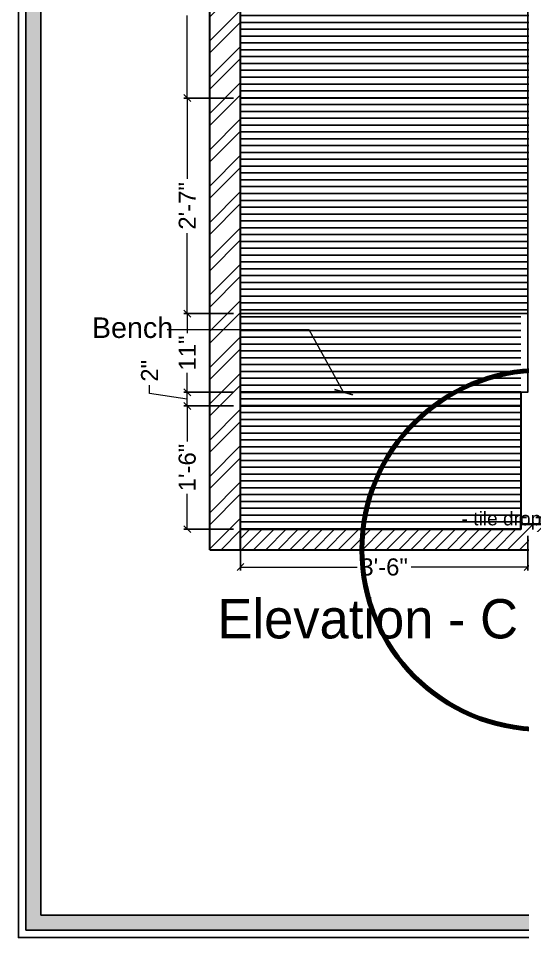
# Model space of a CAD drawing. Header units: millimetres. Extents: x 56222 to 3066687, y -650199 to -121287.
# Drawn here: x 156203.3 to 156277, y -179862.6 to -179728.3 of the extents above; entities that cross this region are included whole.
import ezdxf

# ---------------------------------------------------------------- set-up
doc = ezdxf.new("R2010")
doc.units = ezdxf.units.MM
doc.header["$MEASUREMENT"] = 0
doc.header["$PDMODE"] = 35
doc.linetypes.add('DASHED2', pattern=[0.375, 0.25, -0.125])
doc.layers.get('Defpoints').update_dxf_attribs({"color": 220})
for name, color, linetype, lineweight in [('dim05', 1, 'Continuous', 13), ('FURNITURE', 32, 'Continuous', 9), ('LABALLING', 1, 'Continuous', 25), ('NAME PLATE', 7, 'Continuous', 25), ('sec. mark', 5, 'Continuous', 25), ('wall', 7, 'Continuous', 30), ('XX~SLAB ( BEAM )~ ( DIM )', 7, 'Continuous', 9)]:
    doc.layers.add(name, color=color, linetype=linetype, lineweight=lineweight)
doc.layers.add('hatch', color=253, linetype='Continuous', lineweight=0, transparency=0.4)
doc.styles.add('Aerial', font='arial.ttf')
doc.styles.add('Arial', font='arial.ttf')
doc.styles.add('DATE', font='swissc.ttf', dxfattribs={"height": 6.75})
doc.styles.get("Standard").update_dxf_attribs({"font": 'arial.ttf', "height": 6})
doc.dimstyles.new('ISO-25', dxfattribs={"dimtxt": 2.5, "dimasz": 1, "dimexe": 0.5, "dimexo": 1, "dimtad": 0, "dimdec": 1, "dimlunit": 4, "dimtxsty": 'Standard', "dimblk": 'OBLIQUE', "dimcen": 2.5, "dimclrd": 1, "dimclre": 1, "dimclrt": 5, "dimadec": 0, "dimazin": 0, "dimtfac": 1, "dimtdec": 1, "dimtmove": 0, "dimatfit": 3, "dimfxl": 1, "dimlwd": -1, "dimarcsym": 0})
doc.dimstyles.new('NEW ', dxfattribs={"dimtxt": 3, "dimasz": 2, "dimexe": 1, "dimexo": 1, "dimgap": 0.089996, "dimtad": 0, "dimtoh": 1, "dimzin": 3, "dimdsep": 46, "dimlunit": 4, "dimtxsty": 'Aerial', "dimblk": 'OBLIQUE', "dimcen": 0.089996, "dimdle": 1, "dimclrd": 252, "dimclre": 252, "dimclrt": 7, "dimadec": 0, "dimazin": 1, "dimtfac": 1, "dimtdec": 0, "dimtofl": 0, "dimtmove": 1, "dimatfit": 3, "dimldrblk": 'OBLIQUE', "dimfxl": 1, "dimtolj": 1, "dimtzin": 0, "dimlwd": 5, "dimlwe": 5, "dimarcsym": 0})
pattern_1 = [(0, (2143.2826, 2647.1056), (0, 1), [])]

# ---------------------------------------------------------------- blocks, each defined once
blk = doc.blocks.new('_Oblique')
at = {"layer": 'wall', "color": 0, "lineweight": -2}
blk.add_line((-0.5, -0.5), (0.5, 0.5), dxfattribs=at)
blk = doc.blocks.new('*D613')
at = {"layer": 'Defpoints', "color": 0, "lineweight": 25, "transparency": 16777216}
for p in [(156228.01, -179784.94), (156235.79, -179784.94), (156235.79, -179802.94)]:
    blk.add_point(p, dxfattribs=at)
at = {"layer": 'dim05', "color": 1, "linetype": 'Continuous', "lineweight": -2, "transparency": 16777216}
for p, q in [((156234.79, -179784.94), (156227.51, -179784.94)), ((156234.79, -179802.94), (156227.51, -179802.94))]:
    blk.add_line(p, q, dxfattribs=at)
at = {"layer": 'dim05', "color": 1, "linetype": 'Continuous', "transparency": 16777216}
for p, q in [((156228.01, -179784.94), (156228.01, -179790.11)), ((156228.01, -179802.94), (156228.01, -179797.77))]:
    blk.add_line(p, q, dxfattribs=at)
at = {"layer": 'dim05', "color": 1, "transparency": 16777216}
for p, rotation in [((156228.01, -179784.94), 90), ((156228.01, -179802.94), 270)]:
    blk.add_blockref('_Oblique', p, dxfattribs=dict(at, rotation=rotation))
at = {"layer": 'dim05', "color": 5, "lineweight": 25, "transparency": 16777216, "insert": (156228.01, -179793.94), "char_height": 2.5, "attachment_point": 5, "rotation": 90, "style": 'Arial'}
blk.add_mtext('1\'-6"', dxfattribs=at)
blk = doc.blocks.new('*D614')
at = {"layer": 'Defpoints', "color": 0, "lineweight": 25, "transparency": 16777216}
for p in [(156228.01, -179782.94), (156235.79, -179782.94), (156235.79, -179784.94)]:
    blk.add_point(p, dxfattribs=at)
at = {"layer": 'dim05', "color": 1, "linetype": 'Continuous', "transparency": 16777216}
for p, q in [((156222.5, -179783.14), (156222.5, -179781.89)), ((156228.01, -179783.94), (156222.5, -179783.14)), ((156228.01, -179784.94), (156228.01, -179782.94))]:
    blk.add_line(p, q, dxfattribs=at)
at = {"layer": 'dim05', "color": 1, "linetype": 'Continuous', "lineweight": -2, "transparency": 16777216}
for p, q in [((156234.79, -179782.94), (156227.51, -179782.94)), ((156234.79, -179784.94), (156227.51, -179784.94))]:
    blk.add_line(p, q, dxfattribs=at)
at = {"layer": 'dim05', "color": 1, "transparency": 16777216}
for p, rotation in [((156228.01, -179782.94), 90), ((156228.01, -179784.94), 270)]:
    blk.add_blockref('_Oblique', p, dxfattribs=dict(at, rotation=rotation))
at = {"layer": 'dim05', "color": 5, "lineweight": 25, "transparency": 16777216, "insert": (156222.5, -179779.8), "char_height": 2.5, "attachment_point": 5, "rotation": 90, "style": 'Arial'}
blk.add_mtext('2"', dxfattribs=at)
blk = doc.blocks.new('*D615')
at = {"layer": 'Defpoints', "color": 0, "lineweight": 25, "transparency": 16777216}
for p in [(156235.79, -179802.94), (156277.79, -179802.94), (156277.79, -179808.48)]:
    blk.add_point(p, dxfattribs=at)
at = {"layer": 'dim05', "color": 1, "linetype": 'Continuous', "lineweight": -2, "transparency": 16777216}
for p, q in [((156235.79, -179803.94), (156235.79, -179808.98)), ((156277.79, -179803.94), (156277.79, -179808.98))]:
    blk.add_line(p, q, dxfattribs=at)
at = {"layer": 'dim05', "color": 1, "linetype": 'Continuous', "transparency": 16777216}
for p, q in [((156235.79, -179808.48), (156252.84, -179808.48)), ((156277.79, -179808.48), (156260.74, -179808.48))]:
    blk.add_line(p, q, dxfattribs=at)
at = {"layer": 'dim05', "color": 1, "transparency": 16777216, "rotation": 180}
blk.add_blockref('_Oblique', (156235.79, -179808.48), dxfattribs=at)
at = {"layer": 'dim05', "color": 1, "transparency": 16777216}
blk.add_blockref('_Oblique', (156277.79, -179808.48), dxfattribs=at)
at = {"layer": 'dim05', "color": 5, "lineweight": 25, "transparency": 16777216, "insert": (156256.79, -179808.48), "char_height": 2.5, "attachment_point": 5, "style": 'Arial'}
blk.add_mtext('3\'-6"', dxfattribs=at)
blk = doc.blocks.new('*D618')
at = {"layer": 'Defpoints', "color": 0, "lineweight": 25, "transparency": 16777216}
for p in [(156228.01, -179771.45), (156235.79, -179771.45), (156235.79, -179782.94)]:
    blk.add_point(p, dxfattribs=at)
at = {"layer": 'dim05', "color": 1, "linetype": 'Continuous', "lineweight": -2, "transparency": 16777216}
for p, q in [((156234.79, -179771.45), (156227.51, -179771.45)), ((156234.79, -179782.94), (156227.51, -179782.94))]:
    blk.add_line(p, q, dxfattribs=at)
at = {"layer": 'dim05', "color": 1, "linetype": 'Continuous', "transparency": 16777216}
for p, q in [((156228.01, -179771.45), (156228.01, -179774.28)), ((156228.01, -179782.94), (156228.01, -179780.11))]:
    blk.add_line(p, q, dxfattribs=at)
at = {"layer": 'dim05', "color": 1, "transparency": 16777216}
for p, rotation in [((156228.01, -179771.45), 90), ((156228.01, -179782.94), 270)]:
    blk.add_blockref('_Oblique', p, dxfattribs=dict(at, rotation=rotation))
at = {"layer": 'dim05', "color": 5, "lineweight": 25, "transparency": 16777216, "insert": (156228.01, -179777.2), "char_height": 2.5, "attachment_point": 5, "rotation": 90, "style": 'Arial'}
blk.add_mtext('11"', dxfattribs=at)
blk = doc.blocks.new('*D619')
at = {"layer": 'Defpoints', "color": 0, "lineweight": 25, "transparency": 16777216}
for p in [(156228.01, -179739.95), (156235.79, -179739.95), (156234.79, -179771.45)]:
    blk.add_point(p, dxfattribs=at)
at = {"layer": 'dim05', "color": 1, "linetype": 'Continuous', "lineweight": -2, "transparency": 16777216}
for p, q in [((156234.79, -179739.95), (156227.51, -179739.95)), ((156233.79, -179771.45), (156227.51, -179771.45))]:
    blk.add_line(p, q, dxfattribs=at)
at = {"layer": 'dim05', "color": 1, "linetype": 'Continuous', "transparency": 16777216}
for p, q in [((156228.01, -179739.95), (156228.01, -179751.73)), ((156228.01, -179771.45), (156228.01, -179759.67))]:
    blk.add_line(p, q, dxfattribs=at)
at = {"layer": 'dim05', "color": 1, "transparency": 16777216}
for p, rotation in [((156228.01, -179739.95), 90), ((156228.01, -179771.45), 270)]:
    blk.add_blockref('_Oblique', p, dxfattribs=dict(at, rotation=rotation))
at = {"layer": 'dim05', "color": 5, "lineweight": 25, "transparency": 16777216, "insert": (156228.01, -179755.7), "char_height": 2.5, "attachment_point": 5, "rotation": 90, "style": 'Arial'}
blk.add_mtext('2\'-7"', dxfattribs=at)
blk = doc.blocks.new('*D620')
at = {"layer": 'Defpoints', "color": 0, "lineweight": 25, "transparency": 16777216}
for p in [(156228.01, -179707.9), (156235.79, -179707.9), (156235.79, -179739.95)]:
    blk.add_point(p, dxfattribs=at)
at = {"layer": 'dim05', "color": 1, "linetype": 'Continuous', "lineweight": -2, "transparency": 16777216}
for p, q in [((156234.79, -179707.9), (156227.51, -179707.9)), ((156234.79, -179739.95), (156227.51, -179739.95))]:
    blk.add_line(p, q, dxfattribs=at)
at = {"layer": 'dim05', "color": 1, "linetype": 'Continuous', "transparency": 16777216}
for p, q in [((156228.01, -179707.9), (156228.01, -179719.96)), ((156228.01, -179739.95), (156228.01, -179727.9))]:
    blk.add_line(p, q, dxfattribs=at)
at = {"layer": 'dim05', "color": 1, "transparency": 16777216}
for p, rotation in [((156228.01, -179707.9), 90), ((156228.01, -179739.95), 270)]:
    blk.add_blockref('_Oblique', p, dxfattribs=dict(at, rotation=rotation))
at = {"layer": 'dim05', "color": 5, "lineweight": 25, "transparency": 16777216, "insert": (156228.01, -179723.93), "char_height": 2.5, "attachment_point": 5, "rotation": 90, "style": 'Arial'}
blk.add_mtext('2\'-7"', dxfattribs=at)

msp = doc.modelspace()

# ---------------------------------------------------------------- hatches: boundary and pattern name
at = {"layer": 'hatch', "ltscale": 10}
h = msp.add_hatch(dxfattribs=at)
h.set_pattern_fill('ANSI32', color=256, scale=10, style=0)
h.set_pattern_definition([(45, (11004.443, -1616.184), (-2.65165043, 2.65165043), []), (45, (11006.2108, -1616.184), (-2.65165043, 2.65165043), [])])
h.paths.add_polyline_path([(156231.29, -179805.944), (156235.79, -179805.944), (156235.79, -179681.944), (156231.29, -179681.944)])
h.paths.add_polyline_path([(156363.29, -179805.944), (156367.79, -179805.944), (156367.79, -179691.167), (156363.29, -179691.167)])
at = {"layer": 'hatch', "linetype": 'DASHED2', "lineweight": 25}
h = msp.add_hatch(dxfattribs=at)
h.set_pattern_fill('ANSI31', color=256, scale=10)
h.set_pattern_definition([(45, (2143.2826, 2647.1056), (-0.8838834765, 0.8838834765), [])])
h.paths.add_polyline_path([(156363.29, -179805.944), (156363.29, -179802.194), (156315.79, -179802.194), (156276.79, -179802.194), (156276.79, -179802.944), (156235.79, -179802.944), (156235.79, -179805.944)])
h.paths.add_polyline_path([(156262.843, -179803.481), (156276.266, -179803.481), (156276.266, -179799.36), (156262.843, -179799.36)], flags=9)
at = {"layer": 'NAME PLATE', "true_color": 0xd39e00}
h = msp.add_hatch(color=42, dxfattribs=at)
h.paths.add_polyline_path([(156204.415, -179861.53), (156516.999, -179861.53), (156516.999, -179641.511), (156204.415, -179641.511)])
h.paths.add_polyline_path([(156206.609, -179859.337), (156514.805, -179859.337), (156514.805, -179643.705), (156206.609, -179643.705)], flags=16)
at = {"layer": 'XX~SLAB ( BEAM )~ ( DIM )', "linetype": 'DASHED2', "lineweight": 25, "true_color": 0xdeceba, "transparency": 33554493}
h = msp.add_hatch(dxfattribs=at)
h.set_pattern_fill('_USER', color=254, pattern_type=0)
h.set_pattern_definition(pattern_1)
h.paths.add_polyline_path([(156276.79, -179784.944), (156235.79, -179784.944), (156235.79, -179802.944), (156276.79, -179802.944)])
h.paths.add_polyline_path([(156276.79, -179782.944), (156235.79, -179782.944), (156235.79, -179784.944), (156276.79, -179784.944)])
h.paths.add_polyline_path([(156277.79, -179749.046), (156277.79, -179739.952), (156235.79, -179739.952), (156235.79, -179771.448), (156277.79, -179771.448), (156277.79, -179766.762), (156277.79, -179757.904)])
h.paths.add_polyline_path([(156277.79, -179707.893), (156235.79, -179707.902), (156235.79, -179739.952), (156277.79, -179739.952)])
h.paths.add_polyline_path([(156277.79, -179686.944), (156235.79, -179686.944), (156235.795, -179707.902), (156277.79, -179707.893)])
h.paths.add_polyline_path([(156315.85, -179687.086), (156315.79, -179686.944), (156277.79, -179686.944), (156277.79, -179707.893), (156315.73, -179707.893)])
h.paths.add_polyline_path([(156315.73, -179707.893), (156277.79, -179707.893), (156277.79, -179739.952), (156315.851, -179739.952)])
h.paths.add_polyline_path([(156315.851, -179739.952), (156277.79, -179739.952), (156277.79, -179749.046), (156315.73, -179749.046)])
h = msp.add_hatch(dxfattribs=at)
h.set_pattern_fill('_USER', color=254, pattern_type=0)
h.set_pattern_definition(pattern_1)
h.paths.add_polyline_path([(156276.79, -179771.448), (156235.79, -179771.448), (156235.79, -179782.944), (156276.79, -179782.944)])

# ---------------------------------------------------------------- linework, layer by layer
at = {"layer": 'FURNITURE', "lineweight": 30}
msp.add_lwpolyline([(156278.973, -179801.194), (156279.79, -179801.194), (156279.79, -179802.194), (156276.79, -179802.194), (156276.79, -179801.194), (156277.603, -179801.194)], dxfattribs=at)
at = {"layer": 'NAME PLATE', "color": 42, "true_color": 0xd39e00}
for points in [[(156203.319, -179640.414), (156518.095, -179640.414), (156518.095, -179862.627), (156203.319, -179862.627)], [(156204.415, -179641.511), (156516.999, -179641.511), (156516.999, -179861.53), (156204.415, -179861.53)], [(156206.609, -179643.705), (156514.805, -179643.705), (156514.805, -179859.337), (156206.609, -179859.337)]]:
    msp.add_lwpolyline(points, close=True, dxfattribs=at)
at = {"layer": 'wall', "lineweight": 30}
for p, q in [((156231.29, -179805.944), (156231.29, -179679.004)), ((156235.79, -179805.944), (156235.79, -179681.944)), ((156235.79, -179784.944), (156276.79, -179784.944)), ((156235.79, -179802.944), (156276.79, -179802.944)), ((156231.29, -179805.944), (156367.79, -179805.944))]:
    msp.add_line(p, q, dxfattribs=at)
msp.add_lwpolyline([(156235.79, -179782.944), (156276.79, -179782.944), (156276.79, -179802.944), (156235.79, -179802.944)], close=True, dxfattribs=at)
msp.add_lwpolyline([(156276.79, -179802.944), (156276.79, -179802.194), (156363.29, -179802.194)], dxfattribs=at)
at = {"layer": 'wall', "color": 1, "linetype": 'Continuous', "lineweight": 100}
msp.add_circle((156279.786, -179805.944), 26.242, dxfattribs=at)
at = {"layer": 'XX~SLAB ( BEAM )~ ( DIM )', "color": 27, "lineweight": 25, "true_color": 0x7d5120}
for points in [[(156277.79, -179707.893), (156277.79, -179739.952), (156235.79, -179739.952), (156235.79, -179707.902)], [(156277.79, -179739.952), (156277.79, -179771.448), (156235.79, -179771.448), (156235.79, -179739.952)], [(156235.79, -179771.448), (156235.79, -179782.944), (156277.79, -179782.944), (156277.79, -179771.448)]]:
    msp.add_lwpolyline(points, close=True, dxfattribs=at)

# ---------------------------------------------------------------- texts
at = {"layer": 'LABALLING', "lineweight": 5, "ltscale": 4, "attachment_point": 1}
for s, insert, char_height in [('Bench', (156214.068, -179772.002), 3), ('\\pxi-3,l5,ql,t5; - tile drop', (156263.343, -179800.389), 2)]:
    msp.add_mtext(s, dxfattribs=dict(at, insert=insert, char_height=char_height))
at = {"layer": 'sec. mark', "lineweight": 20, "insert": (156224.284, -179813.167), "char_height": 5.74001, "attachment_point": 1, "style": 'DATE'}
msp.add_mtext_dynamic_manual_height_columns('\\pxqc;{\\fCentury Gothic|b0|i0|c0|p34;\\C5;Elevation - C}', width=60.21435, gutter_width=1, heights=[0], dxfattribs=at)

# ---------------------------------------------------------------- dimensions: what is measured, and where the dimension line sits
at = {"layer": 'dim05', "color": 27, "lineweight": 25, "true_color": 0x7d5120}
dim = msp.add_linear_dim(base=(156228.006, -179707.902), p1=(156235.79, -179739.952), p2=(156235.795, -179707.902), angle=90, text='2\'-7"', dimstyle='ISO-25', override={"dimdec": 0, "dimtxsty": 'Arial', "dimtmove": 1}, dxfattribs=at)
dim.commit()
dim.dimension.update_dxf_attribs({"geometry": '*D620', "text_midpoint": (156228.006, -179723.927)})
for base, p1, p2, picture, middle in [((156228.006, -179739.952), (156234.79, -179771.448), (156235.79, -179739.952), '*D619', (156228.006, -179755.7)), ((156228.006, -179771.448), (156235.79, -179782.944), (156235.79, -179771.448), '*D618', (156228.006, -179777.196)), ((156228.006, -179784.944), (156235.79, -179802.944), (156235.79, -179784.944), '*D613', (156228.006, -179793.944))]:
    dim = msp.add_linear_dim(base=base, p1=p1, p2=p2, angle=90, dimstyle='ISO-25', override={"dimdec": 0, "dimtxsty": 'Arial', "dimtmove": 1}, dxfattribs=at)
    dim.commit()
    dim.dimension.update_dxf_attribs({"geometry": picture, "text_midpoint": middle})
dim = msp.add_linear_dim(base=(156228.006, -179782.944), p1=(156235.79, -179784.944), p2=(156235.79, -179782.944), angle=90, dimstyle='ISO-25', override={"dimdec": 0, "dimtxsty": 'Arial', "dimtmove": 1}, dxfattribs=at)
dim.commit()
dim.dimension.update_dxf_attribs({"geometry": '*D614', "text_midpoint": (156222.499, -179781.262), "dimtype": 160})
dim = msp.add_linear_dim(base=(156277.79, -179808.482), p1=(156235.79, -179802.944), p2=(156277.79, -179802.944), dimstyle='ISO-25', override={"dimdec": 0, "dimtxsty": 'Arial', "dimtmove": 1}, dxfattribs=at)
dim.commit()
dim.dimension.update_dxf_attribs({"geometry": '*D615', "text_midpoint": (156256.79, -179808.482)})

# ---------------------------------------------------------------- leaders
at = {"layer": 'LABALLING', "lineweight": 5, "ltscale": 2}
msp.add_leader([(156250.875, -179782.944), (156245.819, -179773.797), (156225.092, -179773.797)], dimstyle='NEW ', override={"dimexe": 7, "dimexo": 7, "dimclrd": 1, "dimfxl": 200, "dimfxlon": 1, "dimarcsym": 2}, dxfattribs=at)

doc.saveas('drawing.dxf')
